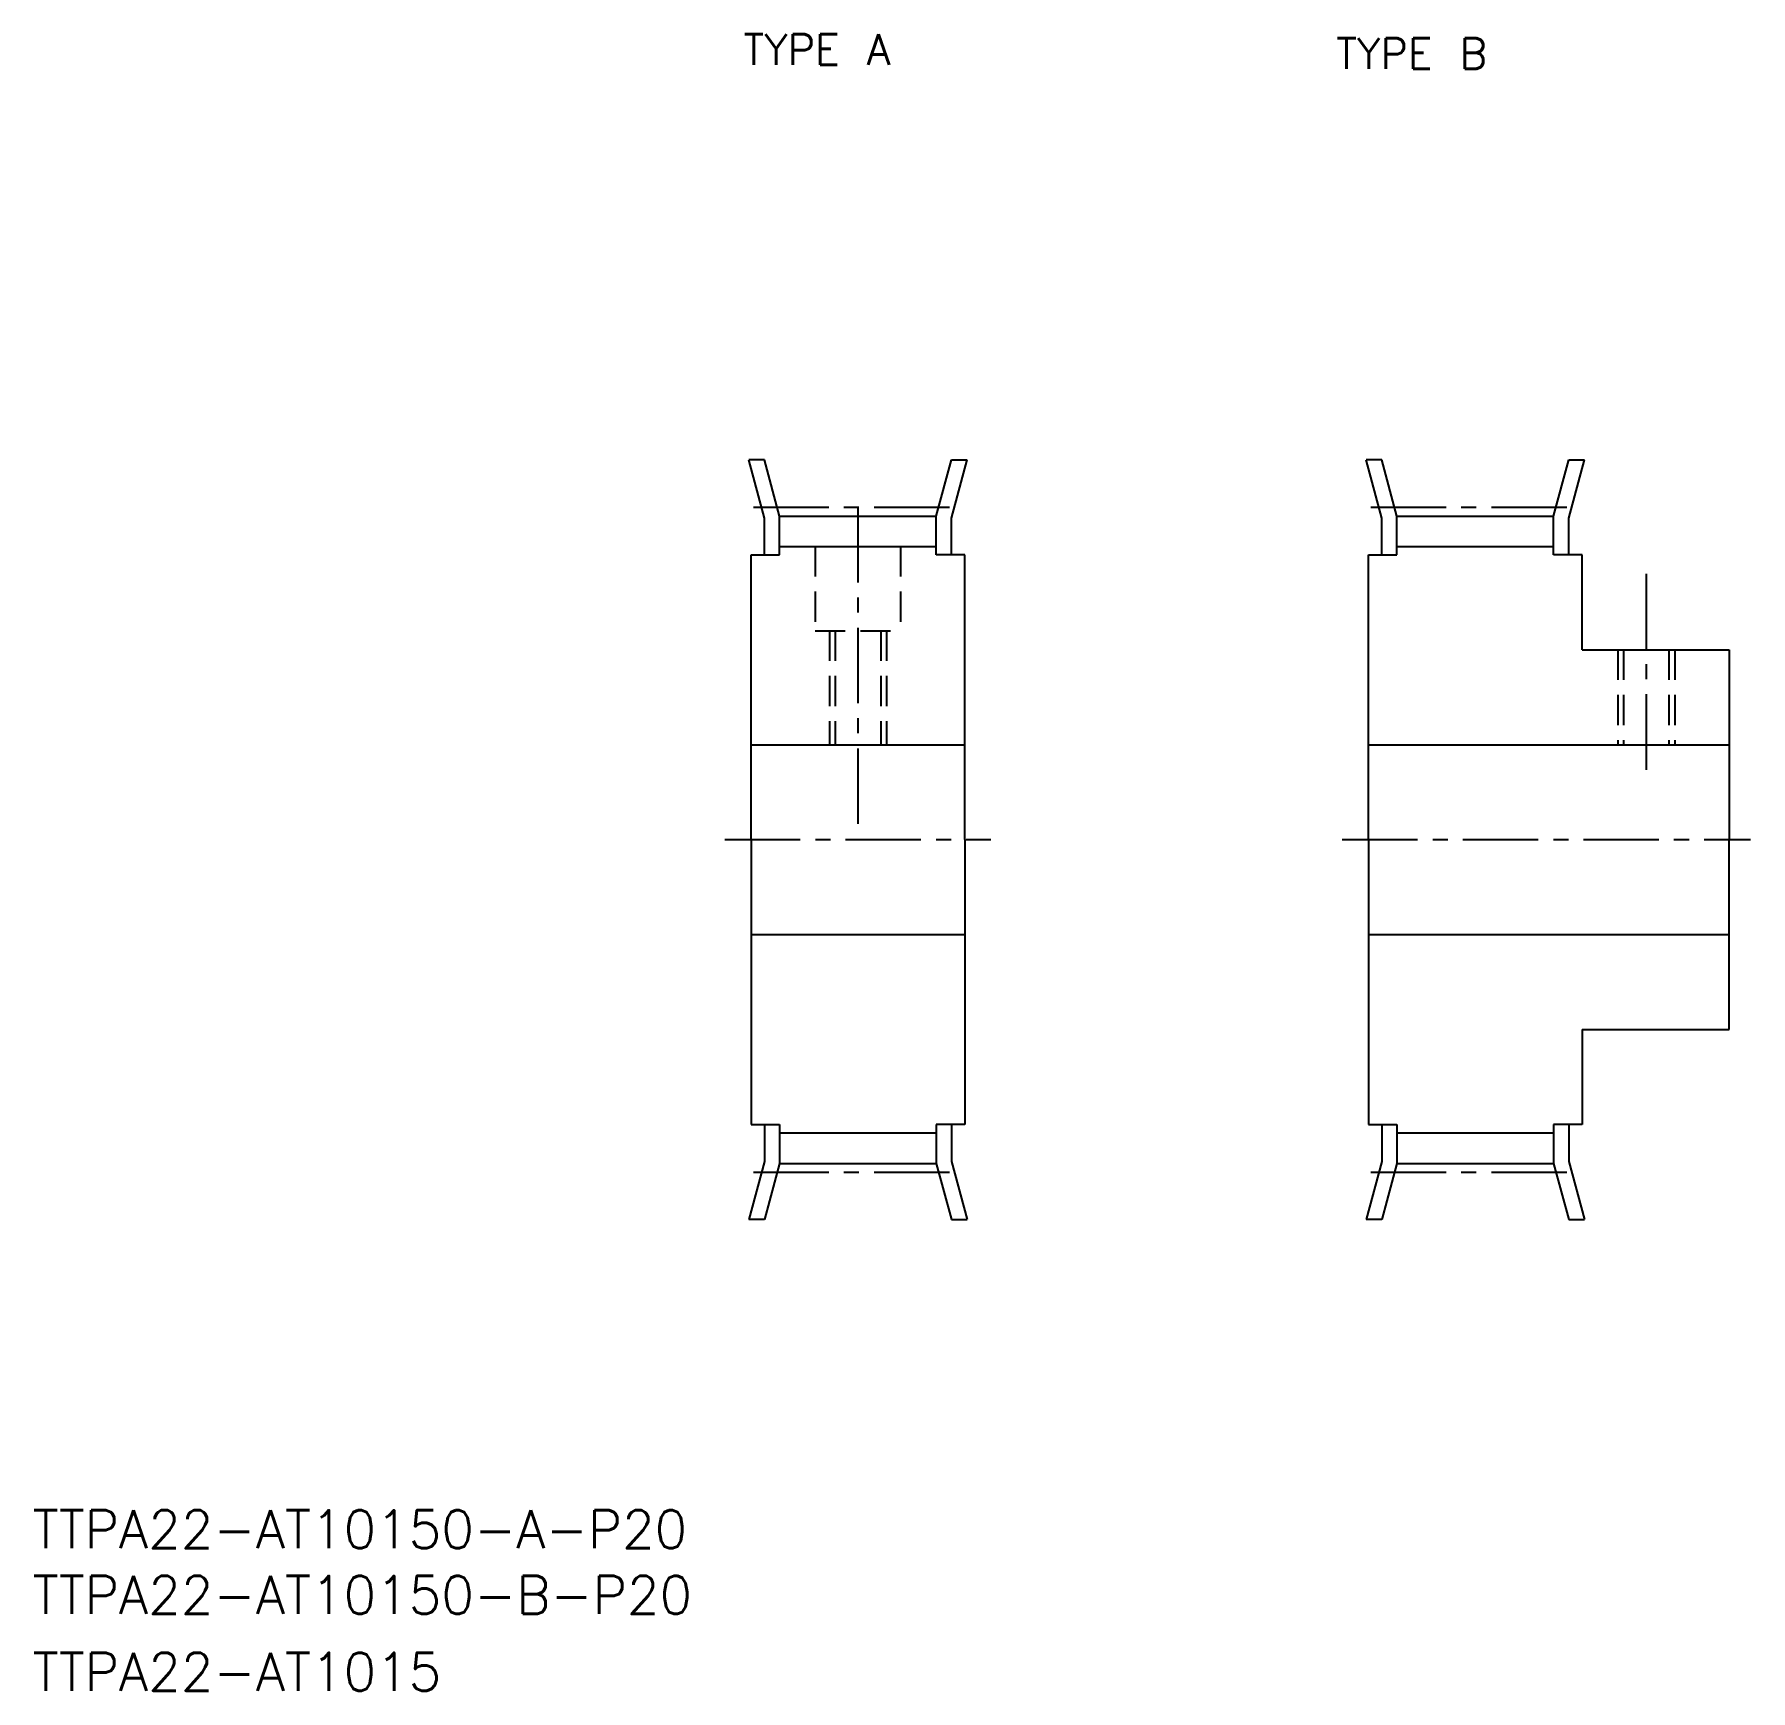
# Model space of a CAD drawing. Extents: x 40 to 221, y 63 to 238.
import ezdxf

# ---------------------------------------------------------------- set-up
doc = ezdxf.new("R2010")
doc.units = 0
doc.header["$LTSCALE"] = 0.25
doc.linetypes.add('CENTER', pattern=[50.8, 31.75, -6.35, 6.35, -6.35])
doc.linetypes.add('DASHED', pattern=[19.05, 12.7, -6.35])
doc.layers.get('0').update_dxf_attribs({"linetype": 'CONTINUOUS'})
doc.layers.add('CENTER', color=1, linetype='CENTER')
doc.styles.get("Standard").update_dxf_attribs({"font": 'txt.shx'})

msp = doc.modelspace()

# ---------------------------------------------------------------- linework, layer by layer
for p, q in [((116.76, 186.94), (115.12, 193.08)), ((116.77, 193.08), (115.12, 193.08)), ((118.36, 187.15), (116.77, 193.08)), ((134.86, 187.15), (136.45, 193.08)), ((136.45, 193.08), (138.11, 193.08)), ((136.46, 186.94), (138.11, 193.08)), ((181.76, 186.94), (180.12, 193.08)), ((181.77, 193.08), (180.12, 193.08)), ((183.36, 187.15), (181.77, 193.08)), ((199.86, 187.15), (201.45, 193.08)), ((201.45, 193.08), (203.11, 193.08)), ((201.46, 186.94), (203.11, 193.08)), ((116.76, 183.08), (116.76, 186.94)), ((118.36, 183.08), (118.36, 187.15)), ((118.36, 187.15), (134.86, 187.15)), ((134.86, 183.08), (134.86, 187.15)), ((136.46, 183.08), (136.46, 186.94)), ((181.76, 183.08), (181.76, 186.94)), ((183.36, 187.15), (199.86, 187.15)), ((183.36, 183.08), (183.36, 187.15)), ((199.86, 183.08), (199.86, 187.15)), ((201.46, 183.08), (201.46, 186.94)), ((115.36, 153.08), (115.36, 183.08)), ((115.36, 183.08), (118.36, 183.08)), ((118.36, 183.95), (134.86, 183.95)), ((137.86, 183.08), (134.86, 183.08)), ((137.86, 153.08), (137.86, 183.08)), ((180.36, 153.08), (180.36, 183.08)), ((180.36, 183.08), (183.36, 183.08)), ((183.36, 183.95), (199.86, 183.95)), ((202.86, 183.08), (199.86, 183.08)), ((202.86, 173.08), (202.86, 183.08)), ((202.86, 173.08), (218.36, 173.08)), ((218.36, 173.08), (218.36, 153.08)), ((115.36, 163.08), (137.86, 163.08)), ((180.36, 163.08), (218.36, 163.08)), ((115.36, 153.08), (115.36, 123.08)), ((137.86, 153.08), (137.86, 123.08)), ((180.36, 153.08), (180.36, 123.08)), ((218.36, 133.08), (218.36, 153.08)), ((115.36, 143.08), (137.86, 143.08)), ((180.36, 143.08), (218.36, 143.08)), ((202.86, 133.08), (218.36, 133.08)), ((202.86, 133.08), (202.86, 123.08)), ((115.36, 123.08), (118.36, 123.08)), ((116.76, 123.08), (116.76, 119.21)), ((118.36, 123.08), (118.36, 119)), ((134.86, 123.08), (134.86, 119)), ((137.86, 123.08), (134.86, 123.08)), ((136.46, 123.08), (136.46, 119.21)), ((180.36, 123.08), (183.36, 123.08)), ((181.76, 123.08), (181.76, 119.21)), ((183.36, 123.08), (183.36, 119)), ((199.86, 123.08), (199.86, 119)), ((202.86, 123.08), (199.86, 123.08)), ((201.46, 123.08), (201.46, 119.21)), ((118.36, 122.2), (134.86, 122.2)), ((183.36, 122.2), (199.86, 122.2)), ((116.76, 119.21), (115.12, 113.08)), ((118.36, 119), (116.77, 113.08)), ((118.36, 119), (134.86, 119)), ((134.86, 119), (136.45, 113.08)), ((136.46, 119.21), (138.11, 113.08)), ((181.76, 119.21), (180.12, 113.08)), ((183.36, 119), (181.77, 113.08)), ((183.36, 119), (199.86, 119)), ((199.86, 119), (201.45, 113.08)), ((201.46, 119.21), (203.11, 113.08)), ((116.77, 113.08), (115.12, 113.08)), ((136.45, 113.08), (138.11, 113.08)), ((181.77, 113.08), (180.12, 113.08)), ((201.45, 113.08), (203.11, 113.08))]:
    msp.add_line(p, q)
at = {"color": 3, "linetype": 'DASHED'}
for p, q in [((122.11, 183.95), (122.11, 175.08)), ((131.11, 183.95), (131.11, 175.08)), ((122.11, 175.08), (131.11, 175.08)), ((123.61, 175.08), (123.61, 163.08)), ((124.21, 175.08), (124.21, 163.08)), ((129.01, 175.08), (129.01, 163.08)), ((129.61, 175.08), (129.61, 163.08)), ((206.61, 173.08), (206.61, 163.08)), ((207.21, 173.08), (207.21, 163.08)), ((212.01, 173.08), (212.01, 163.08)), ((212.61, 173.08), (212.61, 163.08))]:
    msp.add_line(p, q, dxfattribs=at)
at = {"layer": 'CENTER'}
for p, q in [((115.61, 188.09), (137.61, 188.09)), ((126.61, 188.09), (126.61, 153.08)), ((180.61, 188.09), (202.61, 188.09)), ((209.61, 181.08), (209.61, 160.08)), ((112.61, 153.08), (140.61, 153.08)), ((177.61, 153.08), (220.61, 153.08)), ((115.61, 118.06), (137.61, 118.06)), ((180.61, 118.06), (202.61, 118.06))]:
    msp.add_line(p, q, dxfattribs=at)

# ---------------------------------------------------------------- texts
for s, height, p in [('TYPE A', 3.2, (114.56, 234.66)), ('TYPE B', 3.2, (176.97, 234.24)), ('TTPA22-AT10150-A-P20', 4, (39.72, 78.49)), ('TTPA22-AT10150-B-P20', 4, (39.72, 71.57)), ('TTPA22-AT1015', 4, (39.72, 63.49))]:
    msp.add_text(s, height=height).set_placement(p)

doc.saveas('drawing.dxf')
